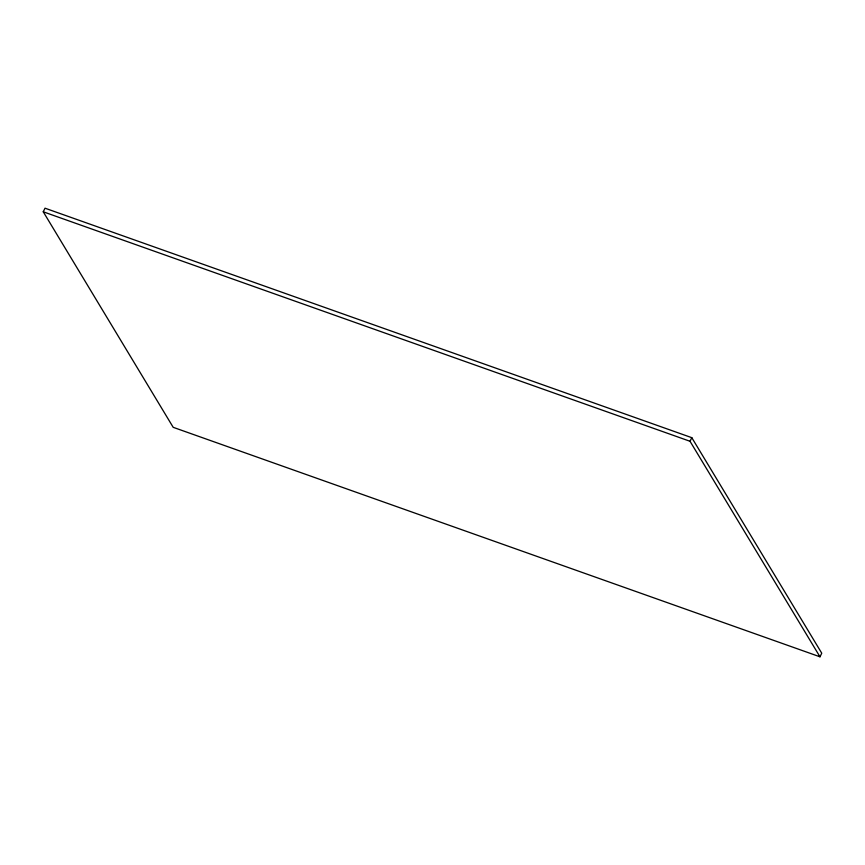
<?xml version="1.0" encoding="UTF-8"?>
<svg xmlns="http://www.w3.org/2000/svg" width="865" height="865" viewBox="0 0 865 865"><rect width="100%" height="100%" fill="white"/><g stroke="black" fill="none" stroke-linecap="round" stroke-linejoin="round"><path stroke-width="1.3" d="M43.25 211.795L45.023 208.195L691.805 437.679L821.75 653.205L819.977 656.805L173.195 427.321L43.25 211.795L690.032 441.28L819.977 656.805M690.032 441.28L691.805 437.679"/></g></svg>
